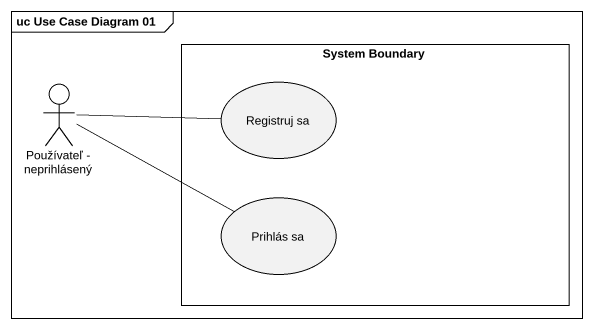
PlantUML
@startuml
mainframe uc Use Case Diagram 01
rectangle "System Boundary" as System_Boundary {
  usecase "Registruj sa" as Registruj_sa
  usecase "Prihlás sa" as Prihlás_sa
}
actor "Používateľ - neprihlásený" as Používateľ_neprihlásený
Používateľ_neprihlásený -right- Registruj_sa
Používateľ_neprihlásený -right- Prihlás_sa
@enduml
